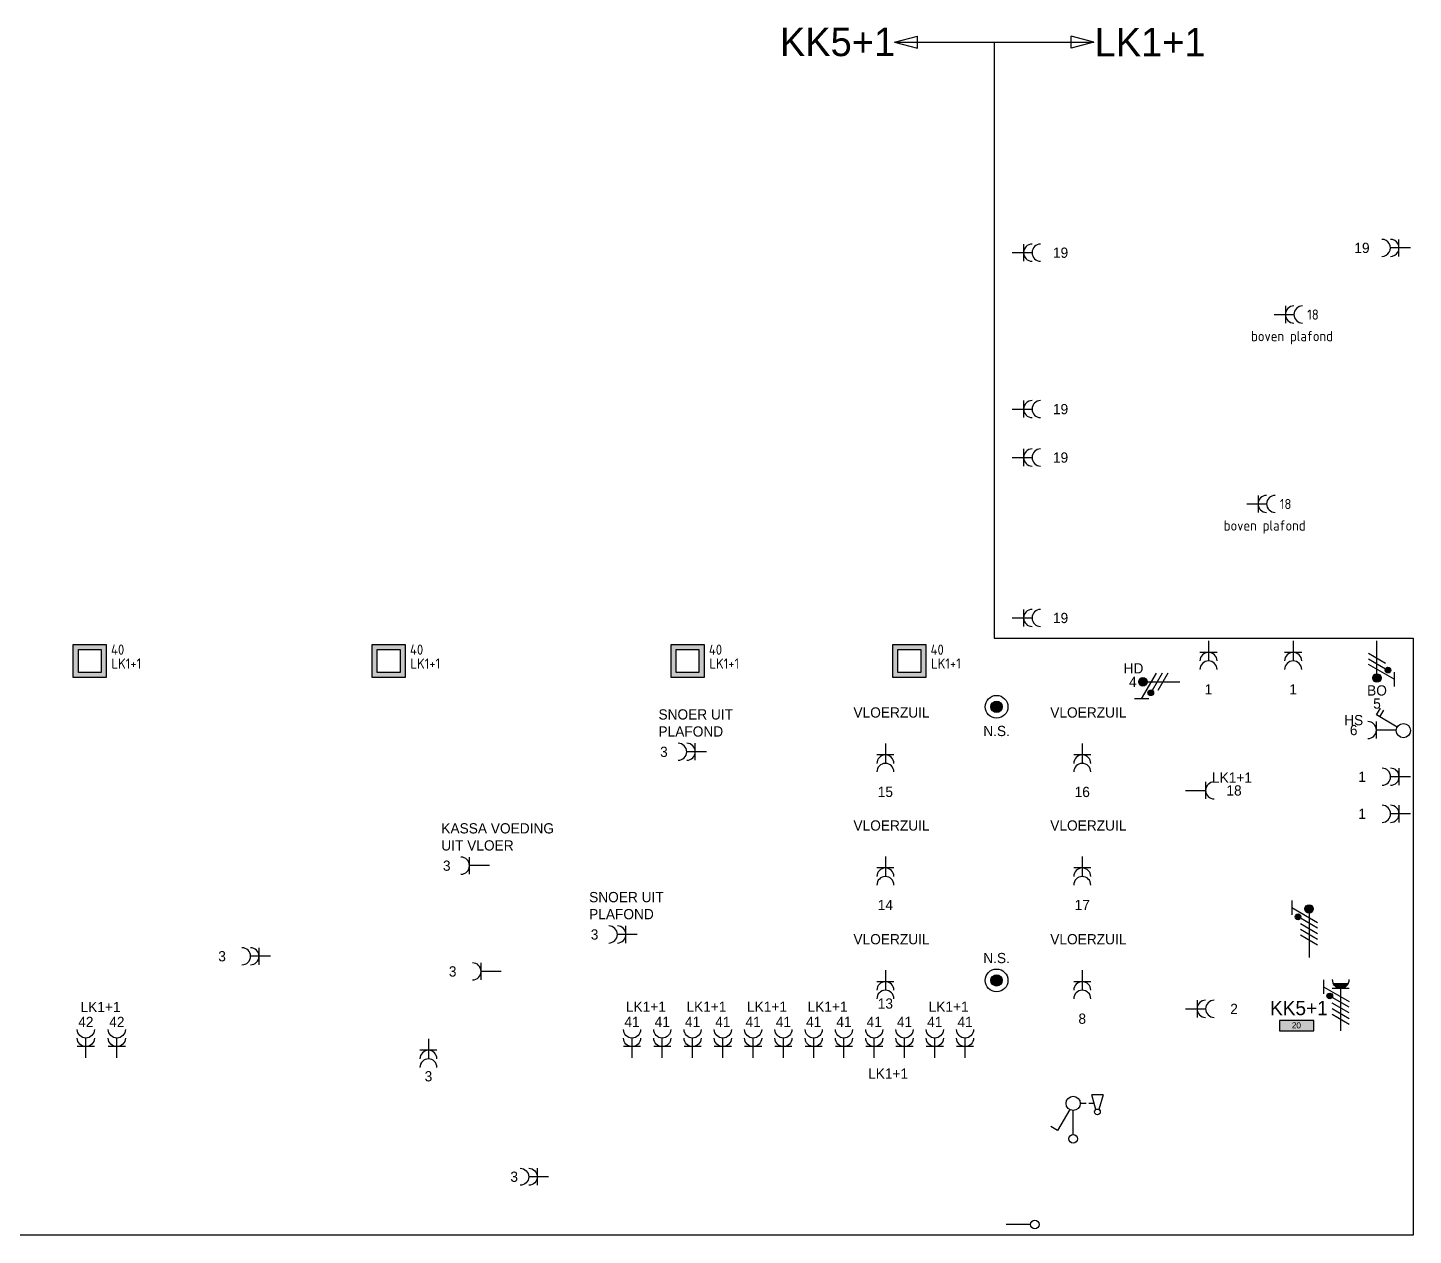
# Model space of a CAD drawing. Header units: millimetres. Extents: x -1608 to 112523, y -8311 to 74446.
# Drawn here: x 73937 to 98274, y 53226 to 74446 of the extents above; entities that cross this region are included whole.
import ezdxf
from ezdxf.enums import TextEntityAlignment as Align
from ezdxf.lldxf.tags import DXFTag

# ---------------------------------------------------------------- set-up
doc = ezdxf.new("R2010")
doc.units = ezdxf.units.MM
doc.header["$LTSCALE"] = 100
for name, color, linetype in [('00 - E - NIEUW', 3, 'Continuous'), ('EL6132--', 3, 'Continuous'), ('EL6212--', 3, 'Continuous'), ('EL6212--_S', 4, 'Continuous'), ('EL6221--', 3, 'Continuous'), ('EL6222--', 3, 'Continuous'), ('EL6311--', 3, 'Continuous')]:
    doc.layers.add(name, color=color, linetype=linetype)
doc.styles.add('buro-018', font='BUROFONT.shx', dxfattribs={"height": 180})
doc.styles.add('BURO-025', font='BUROFONT.shx', dxfattribs={"height": 250})
doc.styles.add('BURO-035', font='BUROFONT.shx', dxfattribs={"height": 350})
doc.styles.add('STABICAD-012', font='ISOCP.SHX', dxfattribs={"height": 1.2})
doc.styles.add('STABICAD-018', font='ISOCP.SHX', dxfattribs={"height": 1.8})
tags = doc.linetypes.add('CENTER', pattern=[2, 1.25, -0.25, 0.25, -0.25]).pattern_tags.tags
tags[10:11] = [DXFTag(74, 4), DXFTag(75, 0), DXFTag(340, '0'), DXFTag(46, 1.0), DXFTag(50, 0.0), DXFTag(44, 0.0), DXFTag(45, 0.0)]
tags[8:9] = [DXFTag(74, 4), DXFTag(75, 0), DXFTag(340, '0'), DXFTag(46, 1.0), DXFTag(50, 0.0), DXFTag(44, 0.0), DXFTag(45, 0.0)]
tags[6:7] = [DXFTag(74, 4), DXFTag(75, 0), DXFTag(340, '0'), DXFTag(46, 1.0), DXFTag(50, 0.0), DXFTag(44, 0.0), DXFTag(45, 0.0)]
tags[4:5] = [DXFTag(74, 4), DXFTag(75, 0), DXFTag(340, '0'), DXFTag(46, 1.0), DXFTag(50, 0.0), DXFTag(44, 0.0), DXFTag(45, 0.0)]

# ---------------------------------------------------------------- blocks, each defined once
blk = doc.blocks.new('111304')
at = {"color": 0, "linetype": 'Continuous'}
for p, q in [((-1.5, 4.5), (1.5, 4.5)), ((0, 1), (0, 4.5))]:
    blk.add_line(p, q, dxfattribs=at)
blk.add_arc((0, 6), 1.5, 180, 0, dxfattribs=at)
at = {"color": 0, "linetype": 'Continuous', "style": 'buro-018'}
for tag, p in [('PANEL', (0, 11.5)), ('CIRCUIT', (0, 8.5)), ('SUBCIRCUIT', (4.5, 8.5))]:
    blk.add_attdef(tag, text='', height=1.8, dxfattribs=at).set_placement(p, align=Align.MIDDLE)
at = {"color": 0, "linetype": 'Continuous', "style": 'buro-018', "flags": 1}
for tag, p in [('POWERCODE', (13, 8.5)), ('ARTICLECODE', (0, 0))]:
    blk.add_attdef(tag, text='', height=1.8, dxfattribs=at).set_placement(p, align=Align.MIDDLE)
blk = doc.blocks.new('111304A')
at = {"color": 0, "linetype": 'Continuous'}
for p, q in [((-1.5, 3), (1.5, 3)), ((0, 1), (0, 4.5))]:
    blk.add_line(p, q, dxfattribs=at)
for centre in [(0, 6), (0, 4.5)]:
    blk.add_arc(centre, 1.5, 180, 0, dxfattribs=at)
at = {"color": 0, "linetype": 'Continuous', "style": 'buro-018'}
for tag, p in [('PANEL', (0, 11.5)), ('CIRCUIT', (0, 8.5)), ('SUBCIRCUIT', (4.5, 8.5))]:
    blk.add_attdef(tag, text='', height=1.8, dxfattribs=at).set_placement(p, align=Align.MIDDLE)
at = {"color": 0, "linetype": 'Continuous', "style": 'buro-018', "flags": 1}
for tag, p in [('POWERCODE', (13, 8.5)), ('ARTICLECODE', (0, 0))]:
    blk.add_attdef(tag, text='', height=1.8, dxfattribs=at).set_placement(p, align=Align.MIDDLE)
blk = doc.blocks.new('E00119')
at = {"color": 0, "linetype": 'Continuous', "const_width": 1}
blk.add_lwpolyline([(-0.5, 3, 1), (0.5, 3, 1)], format="xyb", close=True, dxfattribs=at)
at = {"color": 0, "linetype": 'Continuous'}
for radius in [2, 1]:
    blk.add_circle((0, 3), radius, dxfattribs=at)
at = {"color": 0, "linetype": 'Continuous', "style": 'buro-018'}
blk.add_attdef('SWITCHCODE', text='', height=1.8, dxfattribs=at).set_placement((0, 7), align=Align.MIDDLE)
at = {"color": 0, "linetype": 'Continuous', "style": 'buro-018', "flags": 1}
blk.add_attdef('ARTICLECODE', text='', height=1.8, dxfattribs=at).set_placement((0, 0), align=Align.MIDDLE)
blk = doc.blocks.new('1116A4C')
at = {"color": 0, "linetype": 'Continuous'}
for p, q in [((-5, 4), (-5, 1)), ((5, 4), (-5, 4)), ((-5, 1), (5, 1)), ((5, 1), (5, 4))]:
    blk.add_line(p, q, dxfattribs=at)
blk.add_solid([(-5, 4), (-5, 1), (5, 4), (5, 1)], dxfattribs=at)
at = {"color": 0, "linetype": 'Continuous', "style": 'buro-018'}
for tag, p in [('PANEL', (0, 15)), ('CIRCUIT', (0, 9)), ('SUBCIRCUIT', (4.5, 9)), ('PANELNAME', (0, 6))]:
    blk.add_attdef(tag, text='', height=1.8, dxfattribs=at).set_placement(p, align=Align.MIDDLE)
at = {"color": 0, "linetype": 'Continuous', "style": 'buro-018', "flags": 1}
blk.add_attdef('ARTICLECODE', text='', height=1.8, dxfattribs=at).set_placement((0, 0), align=Align.MIDDLE)
at = {"layer": 'EL6311--', "color": 1, "style": 'STABICAD-012', "flags": 1}
blk.add_attdef('CASCADINGPANEL', text='', height=1.8, rotation=270, dxfattribs=at).set_placement((982.41, 492.48), align=Align.MIDDLE_CENTER)
blk = doc.blocks.new('E00078')
at = {"color": 0, "linetype": 'Continuous'}
for p, q in [((-3, 6.48), (-3, 8.98)), ((-3, 7.73), (1.5, 5.13)), ((0, 7.5), (0, 1)), ((1.5, 4.13), (-1.5, 5.87)), ((1.5, 3.13), (-1.5, 4.87))]:
    blk.add_line(p, q, dxfattribs=at)
at = {"color": 0, "const_width": 0.75}
blk.add_lwpolyline([(-0.38, 7.5, 1), (0.38, 7.5, 1)], format="xyb", close=True, dxfattribs=at)
at = {"color": 0, "linetype": 'Continuous', "const_width": 0.5}
blk.add_lwpolyline([(-2.18, 6.12, 1), (-1.68, 6.12, 1)], format="xyb", close=True, dxfattribs=at)
at = {"color": 0, "linetype": 'Continuous'}
for centre, radius in [((0, 7.5), 0.75), ((-1.93, 6.12), 0.5)]:
    blk.add_circle(centre, radius, dxfattribs=at)
at = {"color": 0, "linetype": 'Continuous', "style": 'buro-018'}
for tag, p in [('PANEL', (0, 14)), ('CIRCUIT', (0, 11)), ('SUBCIRCUIT', (4.5, 11))]:
    blk.add_attdef(tag, text='', height=1.8, dxfattribs=at).set_placement(p, align=Align.MIDDLE)
at = {"color": 0, "linetype": 'Continuous', "style": 'buro-018', "flags": 1}
for tag, p in [('POWERCODE', (13, 11)), ('ARTICLECODE', (0, 0))]:
    blk.add_attdef(tag, text='', height=1.8, dxfattribs=at).set_placement(p, align=Align.MIDDLE)
blk = doc.blocks.new('111404')
at = {"color": 0, "linetype": 'Continuous'}
for p, q in [((0.62, 3.33), (2.74, 7)), ((2.39, 6.39), (3.6, 5.69)), ((2.74, 7), (3.95, 6.3))]:
    blk.add_line(p, q, dxfattribs=at)
blk.add_circle((0, 2.25), 1.25, dxfattribs=at)
at = {"color": 0, "linetype": 'Continuous', "style": 'buro-018'}
blk.add_attdef('SWITCHCODE', text='', height=1.8, dxfattribs=at).set_placement((3.36, 9), align=Align.MIDDLE)
at = {"color": 0, "linetype": 'Continuous', "style": 'buro-018', "flags": 1}
blk.add_attdef('ARTICLECODE', text='', height=1.8, dxfattribs=at).set_placement((0, 0), align=Align.MIDDLE)
blk = doc.blocks.new('111304DW')
at = {"color": 0, "linetype": 'Continuous'}
for p, q in [((-3, 9.98), (-3, 7.48)), ((-3, 8.73), (1.5, 6.13)), ((-1.5, 8.5), (1.5, 8.5)), ((1.3, 9.25), (-1.3, 9.25)), ((1.16, 9.05), (-1.16, 9.05)), ((0.96, 8.85), (-0.96, 8.85)), ((0.65, 8.65), (-0.65, 8.65)), ((0, 1), (0, 8.5)), ((1.5, 5.13), (-1.5, 6.87)), ((1.5, 4.13), (-1.5, 5.87)), ((1.5, 3.13), (-1.5, 4.87)), ((1.5, 2.13), (-1.5, 3.87))]:
    blk.add_line(p, q, dxfattribs=at)
at = {"color": 0, "linetype": 'Continuous', "const_width": 0.5}
blk.add_lwpolyline([(-1.68, 7.12, 1), (-2.18, 7.12, 1)], format="xyb", close=True, dxfattribs=at)
at = {"color": 0, "linetype": 'Continuous'}
blk.add_circle((-1.93, 7.12), 0.5, dxfattribs=at)
blk.add_arc((0, 10), 1.5, 180, 0, dxfattribs=at)
at = {"color": 0, "linetype": 'Continuous', "style": 'buro-018'}
for tag, p in [('PANEL', (0, 15.5)), ('CIRCUIT', (0, 12.5)), ('SUBCIRCUIT', (4.5, 12.5))]:
    blk.add_attdef(tag, text='', height=1.8, dxfattribs=at).set_placement(p, align=Align.MIDDLE)
at = {"color": 0, "linetype": 'Continuous', "style": 'buro-018', "flags": 1}
for tag, p in [('POWERCODE', (13, 12.5)), ('ARTICLECODE', (0, 0))]:
    blk.add_attdef(tag, text='', height=1.8, dxfattribs=at).set_placement(p, align=Align.MIDDLE)
blk = doc.blocks.new('1114A6')
at = {"color": 0, "linetype": 'Continuous'}
for p, q in [((-5.25, 0.75), (-4.51, 3.33)), ((-3.99, 3.33), (-3.25, 0.75)), ((-5.25, 0.75), (-3.25, 0.75)), ((-3.68, 2.25), (-2.75, 2.25)), ((-2.25, 2.25), (-1.25, 2.25))]:
    blk.add_line(p, q, dxfattribs=at)
blk.add_circle((-4.25, 3.75), 0.5, dxfattribs=at)
blk = doc.blocks.new('1114A1-SL1')
at = {"color": 0, "linetype": 'Continuous'}
for p, q in [((0.62, 3.33), (2.74, 7)), ((2.74, 7), (3.95, 6.3))]:
    blk.add_line(p, q, dxfattribs=at)
blk.add_circle((0, 2.25), 1.25, dxfattribs=at)
at = {"color": 0, "zscale": 100}
blk.add_blockref('1114A6', (0, 0), dxfattribs=at)
at = {"color": 0, "linetype": 'Continuous', "style": 'buro-018'}
blk.add_attdef('SWITCHCODE', text='', height=1.8, dxfattribs=at).set_placement((3.36, 9), align=Align.MIDDLE)
at = {"color": 0, "linetype": 'Continuous', "style": 'buro-018', "flags": 1}
blk.add_attdef('ARTICLECODE', text='', height=1.8, dxfattribs=at).set_placement((0, 0), align=Align.MIDDLE)
blk = doc.blocks.new('E00128')
at = {"color": 0, "linetype": 'Continuous'}
blk.add_line((0, 5.25), (0, 1), dxfattribs=at)
blk.add_circle((0, 6), 0.75, dxfattribs=at)
at = {"color": 7, "style": 'buro-018'}
blk.add_attdef('TEXT1', text='', height=1.8, dxfattribs=at).set_placement((0, 9), align=Align.MIDDLE)
at = {"color": 0, "linetype": 'Continuous', "style": 'buro-018', "flags": 1}
blk.add_attdef('ARTICLECODE', text='', height=1.8, dxfattribs=at).set_placement((0, 0), align=Align.MIDDLE)
blk = doc.blocks.new('E00160')
at = {"color": 0, "linetype": 'Continuous'}
for p, q in [((-17.5, 0), (-13.5, 1.07)), ((-17.5, 0), (17.5, 0)), ((-17.5, 0), (-13.5, -1.07)), ((-13.5, -1.07), (-13.5, 1.07)), ((17.5, 0), (13.5, 1.07)), ((13.5, -1.07), (13.5, 1.07)), ((17.5, 0), (13.5, -1.07))]:
    blk.add_line(p, q, dxfattribs=at)
at = {"color": 0, "linetype": 'Continuous', "style": 'BURO-035'}
for tag, p in [('TEXT2', (-22.5, 0)), ('TEXT1', (22.5, 0))]:
    blk.add_attdef(tag, text='', height=3.5, dxfattribs=at).set_placement(p, align=Align.MIDDLE)
blk = doc.blocks.new('E00414')
at = {"color": 0, "linetype": 'Continuous'}
for p, q in [((-2.9, -2.9), (-2.9, 2.9)), ((-2.9, 2.9), (2.9, 2.9)), ((2.9, 2.9), (2.9, -2.9)), ((-2, 2), (2, 2)), ((-2, -2), (-2, 2)), ((2, 2), (2, -2)), ((2, -2), (-2, -2)), ((2.9, -2.9), (-2.9, -2.9))]:
    blk.add_line(p, q, dxfattribs=at)
at = {"color": 0}
for points in [[(-2.9, 2.9), (2.9, 2.9), (-2, 2), (2, 2)], [(-2, -2), (-2.9, -2.9), (-2, 2), (-2.9, 2.9)], [(2, 2), (2.9, 2.9), (2, -2), (2.9, -2.9)], [(2, -2), (2.9, -2.9), (-2, -2), (-2.9, -2.9)]]:
    blk.add_solid(points, dxfattribs=at)
at = {"color": 0, "linetype": 'Continuous', "style": 'buro-018'}
for tag, p in [('PANEL', (0, 8)), ('CIRCUIT', (0, 5)), ('SUBCIRCUIT', (4.5, 5))]:
    blk.add_attdef(tag, text='', height=1.8, dxfattribs=at).set_placement(p, align=Align.MIDDLE)
at = {"color": 0, "linetype": 'Continuous', "style": 'buro-018', "flags": 1}
for tag, p in [('POWERCODE', (13, 5)), ('ARTICLECODE', (0, 0))]:
    blk.add_attdef(tag, text='', height=1.8, dxfattribs=at).set_placement(p, align=Align.MIDDLE)
blk = doc.blocks.new('E00082')
at = {"color": 0, "linetype": 'Continuous'}
for p, q in [((-3, 10.98), (-3, 8.48)), ((-3, 9.73), (1.5, 7.13)), ((1.5, 6.13), (-1.5, 7.87)), ((0, 9.5), (0, 1)), ((1.5, 5.13), (-1.5, 6.87)), ((1.5, 4.13), (-1.5, 5.87)), ((1.5, 3.13), (-1.5, 4.87))]:
    blk.add_line(p, q, dxfattribs=at)
at = {"color": 0, "const_width": 0.75}
blk.add_lwpolyline([(-0.38, 9.5, 1), (0.38, 9.5, 1)], format="xyb", close=True, dxfattribs=at)
at = {"color": 0, "linetype": 'Continuous', "const_width": 0.5}
blk.add_lwpolyline([(-1.68, 8.12, 1), (-2.18, 8.12, 1)], format="xyb", close=True, dxfattribs=at)
at = {"color": 0, "linetype": 'Continuous'}
for centre, radius in [((0, 9.5), 0.75), ((-1.93, 8.12), 0.5)]:
    blk.add_circle(centre, radius, dxfattribs=at)
at = {"color": 0, "linetype": 'Continuous', "style": 'buro-018'}
for tag, p in [('PANEL', (0, 16)), ('CIRCUIT', (0, 13)), ('SUBCIRCUIT', (4.5, 13))]:
    blk.add_attdef(tag, text='', height=1.8, dxfattribs=at).set_placement(p, align=Align.MIDDLE)
at = {"color": 0, "linetype": 'Continuous', "style": 'buro-018', "flags": 1}
for tag, p in [('POWERCODE', (13, 13)), ('ARTICLECODE', (0, 0))]:
    blk.add_attdef(tag, text='', height=1.8, dxfattribs=at).set_placement(p, align=Align.MIDDLE)

msp = doc.modelspace()

# ---------------------------------------------------------------- linework, layer by layer
at = {"layer": 'EL6212--_S', "linetype": 'CENTER'}
for p, q in [((90914, 74193), (90914, 63720)), ((90914, 63720), (98274, 63720)), ((98274, 63720), (98274, 56776)), ((98274, 56776), (98274, 53226)), ((98274, 53226), (69677, 53226))]:
    msp.add_line(p, q, dxfattribs=at)

# ---------------------------------------------------------------- block references
at = {"layer": '00 - E - NIEUW', "linetype": 'Continuous'}
ref = msp.add_blockref('111304A', (83187, 54254), dxfattribs=dict(at, xscale=-100, yscale=100, zscale=100, rotation=90.00000000000001))
ref.add_attrib('CIRCUIT', '3', dxfattribs={"layer": '0', "color": 1, "linetype": 'Continuous', "height": 180, "style": 'buro-018'}).set_placement((82482, 54255), align=Align.MIDDLE)
at = {"layer": 'EL6132--', "linetype": 'Continuous', "xscale": 100, "yscale": 100, "zscale": 100}
for p, rotation in [((92301, 55519), 179.7916480978739), ((91026, 53414), 270)]:
    msp.add_blockref('E00128', p, dxfattribs=dict(at, rotation=rotation))
at = {"layer": 'EL6212--', "linetype": 'Continuous'}
ref = msp.add_blockref('1116A4C', (96226, 56759), dxfattribs=dict(at, xscale=60, yscale=60, zscale=60))
ref.add_attrib('CIRCUIT', '20', dxfattribs={"layer": '0', "color": 1, "linetype": 'ByBlock', "height": 108, "style": 'buro-018'}).set_placement((96221, 56916), align=Align.MIDDLE)
ref.add_attrib('PANELNAME', 'KK5+1', dxfattribs={"layer": '0', "color": 2, "linetype": 'ByBlock', "height": 250, "style": 'BURO-025'}).set_placement((96265, 57217), align=Align.MIDDLE)
at = {"layer": 'EL6212--_S', "linetype": 'Continuous'}
ref = msp.add_blockref('E00160', (90914, 74193), dxfattribs=dict(at, xscale=100, yscale=100, zscale=100))
ref.add_attrib('TEXT1', 'LK1+1', dxfattribs={"layer": '0', "color": 4, "linetype": 'ByBlock', "height": 500, "style": 'buro-018'}).set_placement((93652, 74193), align=Align.MIDDLE)
ref.add_attrib('TEXT2', 'KK5+1', dxfattribs={"layer": '0', "color": 4, "linetype": 'ByBlock', "height": 500, "style": 'buro-018'}).set_placement((88161, 74193), align=Align.MIDDLE)
at = {"layer": 'EL6221--', "linetype": 'Continuous', "xscale": 100, "yscale": 100, "zscale": 100}
for name, p in [('E00082', (96443, 58010)), ('111304DW', (97000, 56719))]:
    msp.add_blockref(name, p, dxfattribs=at)
at = {"layer": 'EL6222--', "linetype": 'Continuous'}
ref = msp.add_blockref('111304A', (91129, 70493), dxfattribs=dict(at, xscale=100, yscale=100, zscale=100, rotation=270))
ref.add_attrib('CIRCUIT', '19', dxfattribs={"layer": '0', "color": 1, "linetype": 'ByBlock', "height": 180, "style": 'buro-018'}).set_placement((92079, 70493), align=Align.MIDDLE)
ref = msp.add_blockref('111304A', (98323, 70577), dxfattribs=dict(at, xscale=100, yscale=100, zscale=100, rotation=90.00008337630442))
ref.add_attrib('CIRCUIT', '19', dxfattribs={"layer": '0', "color": 1, "linetype": 'ByBlock', "height": 180, "style": 'buro-018'}).set_placement((97373, 70577), align=Align.MIDDLE)
ref = msp.add_blockref('111304A', (95728, 69406), dxfattribs=dict(at, xscale=100, yscale=100, zscale=100, rotation=270))
ref.add_attrib('CIRCUIT', '18', dxfattribs={"layer": '0', "color": 1, "linetype": 'Continuous', "height": 180, "style": 'STABICAD-018'}).set_placement((96513, 69405), align=Align.MIDDLE)
ref.add_attrib('POWERCODE', 'boven plafond', dxfattribs={"layer": '0', "color": 1, "linetype": 'Continuous', "height": 180, "style": 'STABICAD-018'}).set_placement((96144, 69000), align=Align.MIDDLE)
ref = msp.add_blockref('111304A', (91129, 67744), dxfattribs=dict(at, xscale=99.99999999999999, yscale=99.99999999999999, zscale=99.99999999999999, rotation=270.0000833761831))
ref.add_attrib('CIRCUIT', '19', dxfattribs={"layer": '0', "color": 1, "linetype": 'ByBlock', "height": 180, "style": 'buro-018'}).set_placement((92079, 67744), align=Align.MIDDLE)
ref = msp.add_blockref('111304A', (91129, 66893), dxfattribs=dict(at, xscale=100, yscale=100, zscale=100, rotation=270))
ref.add_attrib('CIRCUIT', '19', dxfattribs={"layer": '0', "color": 1, "linetype": 'ByBlock', "height": 180, "style": 'buro-018'}).set_placement((92079, 66893), align=Align.MIDDLE)
ref = msp.add_blockref('111304A', (95248, 66078), dxfattribs=dict(at, xscale=100, yscale=100, zscale=100, rotation=270))
ref.add_attrib('CIRCUIT', '18', dxfattribs={"layer": '0', "color": 1, "linetype": 'Continuous', "height": 180, "style": 'STABICAD-018'}).set_placement((96032, 66076), align=Align.MIDDLE)
ref.add_attrib('POWERCODE', 'boven plafond', dxfattribs={"layer": '0', "color": 1, "linetype": 'Continuous', "height": 180, "style": 'STABICAD-018'}).set_placement((95664, 65672), align=Align.MIDDLE)
ref = msp.add_blockref('111304A', (91129, 64074), dxfattribs=dict(at, xscale=100, yscale=100, zscale=100, rotation=270))
ref.add_attrib('CIRCUIT', '19', dxfattribs={"layer": '0', "color": 1, "linetype": 'ByBlock', "height": 180, "style": 'buro-018'}).set_placement((92079, 64074), align=Align.MIDDLE)
ref = msp.add_blockref('E00414', (75027, 63318), dxfattribs=dict(at, xscale=100, yscale=100, zscale=100))
ref.add_attrib('CIRCUIT', '40', dxfattribs={"layer": '0', "color": 1, "linetype": 'Continuous', "height": 180, "style": 'STABICAD-018'}).set_placement((75517, 63518), align=Align.MIDDLE)
ref.add_attrib('PANEL', 'LK1+1', dxfattribs={"layer": '0', "color": 1, "linetype": 'Continuous', "height": 180, "style": 'STABICAD-018'}).set_placement((75670, 63273), align=Align.MIDDLE)
ref = msp.add_blockref('E00414', (80278, 63318), dxfattribs=dict(at, xscale=100, yscale=100, zscale=100))
ref.add_attrib('CIRCUIT', '40', dxfattribs={"layer": '0', "color": 1, "linetype": 'Continuous', "height": 180, "style": 'STABICAD-018'}).set_placement((80768, 63518), align=Align.MIDDLE)
ref.add_attrib('PANEL', 'LK1+1', dxfattribs={"layer": '0', "color": 1, "linetype": 'Continuous', "height": 180, "style": 'STABICAD-018'}).set_placement((80921, 63273), align=Align.MIDDLE)
ref = msp.add_blockref('E00414', (85528, 63318), dxfattribs=dict(at, xscale=100, yscale=100, zscale=100))
ref.add_attrib('CIRCUIT', '40', dxfattribs={"layer": '0', "color": 1, "linetype": 'Continuous', "height": 180, "style": 'STABICAD-018'}).set_placement((86018, 63518), align=Align.MIDDLE)
ref.add_attrib('PANEL', 'LK1+1', dxfattribs={"layer": '0', "color": 1, "linetype": 'Continuous', "height": 180, "style": 'STABICAD-018'}).set_placement((86172, 63273), align=Align.MIDDLE)
ref = msp.add_blockref('E00414', (89422, 63318), dxfattribs=dict(at, xscale=100, yscale=100, zscale=100))
ref.add_attrib('CIRCUIT', '40', dxfattribs={"layer": '0', "color": 1, "linetype": 'Continuous', "height": 180, "style": 'STABICAD-018'}).set_placement((89912, 63518), align=Align.MIDDLE)
ref.add_attrib('PANEL', 'LK1+1', dxfattribs={"layer": '0', "color": 1, "linetype": 'Continuous', "height": 180, "style": 'STABICAD-018'}).set_placement((90066, 63273), align=Align.MIDDLE)
ref = msp.add_blockref('111304A', (94677, 63769), dxfattribs=dict(at, xscale=100, yscale=100, zscale=100, rotation=180))
ref.add_attrib('CIRCUIT', '1', dxfattribs={"layer": '0', "color": 1, "linetype": 'ByBlock', "height": 180, "style": 'buro-018'}).set_placement((94677, 62819), align=Align.MIDDLE)
ref = msp.add_blockref('111304A', (96164, 63769), dxfattribs=dict(at, xscale=100, yscale=100, zscale=100, rotation=180.0000833730839))
ref.add_attrib('CIRCUIT', '1', dxfattribs={"layer": '0', "color": 1, "linetype": 'ByBlock', "height": 180, "style": 'buro-018'}).set_placement((96164, 62819), align=Align.MIDDLE)
ref = msp.add_blockref('E00078', (97637, 63769), dxfattribs=dict(at, xscale=100, yscale=100, zscale=100, rotation=180))
ref.add_attrib('POWERCODE', 'BO', dxfattribs={"layer": '0', "color": 1, "linetype": 'ByBlock', "height": 180, "style": 'buro-018'}).set_placement((97637, 62800), align=Align.MIDDLE)
ref.add_attrib('CIRCUIT', '5', dxfattribs={"layer": '0', "color": 1, "linetype": 'ByBlock', "height": 180, "style": 'buro-018'}).set_placement((97637, 62569), align=Align.MIDDLE)
ref = msp.add_blockref('E00078', (94276, 62952), dxfattribs=dict(at, xscale=100, yscale=100, zscale=100, rotation=90.00000000000001))
ref.add_attrib('CIRCUIT', '4', dxfattribs={"layer": '0', "color": 1, "linetype": 'ByBlock', "height": 180, "style": 'buro-018'}).set_placement((93349, 62952), align=Align.MIDDLE)
ref.add_attrib('POWERCODE', 'HD', dxfattribs={"layer": '0', "color": 1, "linetype": 'ByBlock', "height": 180, "style": 'buro-018'}).set_placement((93360, 63189), align=Align.MIDDLE)
ref = msp.add_blockref('111304', (98077, 62104), dxfattribs=dict(at, xscale=100, yscale=100, zscale=100, rotation=90.00000000000001))
ref.add_attrib('CIRCUIT', '6', dxfattribs={"layer": '0', "color": 1, "linetype": 'ByBlock', "height": 180, "style": 'buro-018'}).set_placement((97227, 62104), align=Align.MIDDLE)
ref.add_attrib('POWERCODE', 'HS', dxfattribs={"layer": '0', "color": 1, "linetype": 'ByBlock', "height": 180, "style": 'buro-018'}).set_placement((97227, 62279), align=Align.MIDDLE)
ref = msp.add_blockref('111304A', (85962, 61722), dxfattribs=dict(at, xscale=100, yscale=100, zscale=100, rotation=90.00000000000001))
ref.add_attrib('CIRCUIT', '3', dxfattribs={"layer": '0', "color": 1, "linetype": 'ByBlock', "height": 180, "style": 'buro-018'}).set_placement((85112, 61722), align=Align.MIDDLE)
ref = msp.add_blockref('111304A', (89002, 61967), dxfattribs=dict(at, xscale=100, yscale=100, zscale=100, rotation=180.0000833730839))
ref.add_attrib('CIRCUIT', '15', dxfattribs={"layer": '0', "color": 1, "linetype": 'ByBlock', "height": 180, "style": 'buro-018'}).set_placement((89002, 61017), align=Align.MIDDLE)
ref = msp.add_blockref('111304A', (92460, 61967), dxfattribs=dict(at, xscale=100, yscale=100, zscale=100, rotation=180.0000833730839))
ref.add_attrib('CIRCUIT', '16', dxfattribs={"layer": '0', "color": 1, "linetype": 'ByBlock', "height": 180, "style": 'buro-018'}).set_placement((92460, 61017), align=Align.MIDDLE)
ref = msp.add_blockref('111304', (94176, 61043), dxfattribs=dict(at, xscale=99.99999999999999, yscale=99.99999999999999, zscale=99.99999999999999, rotation=269.9999166238169))
ref.add_attrib('CIRCUIT', '18', dxfattribs={"layer": '0', "color": 1, "linetype": 'ByBlock', "height": 180, "style": 'buro-018'}).set_placement((95126, 61043), align=Align.MIDDLE)
ref.add_attrib('PANEL', 'LK1+1', dxfattribs={"layer": '0', "color": 1, "linetype": 'ByBlock', "height": 180, "style": 'buro-018'}).set_placement((95090, 61269), align=Align.MIDDLE)
ref = msp.add_blockref('111304A', (98326, 61284), dxfattribs=dict(at, xscale=100, yscale=100, zscale=100, rotation=90.00000000000001))
ref.add_attrib('CIRCUIT', '1', dxfattribs={"layer": '0', "color": 1, "linetype": 'ByBlock', "height": 180, "style": 'buro-018'}).set_placement((97376, 61284), align=Align.MIDDLE)
ref = msp.add_blockref('111304A', (98326, 60632), dxfattribs=dict(at, xscale=100, yscale=100, zscale=100, rotation=90.00000000000001))
ref.add_attrib('CIRCUIT', '1', dxfattribs={"layer": '0', "color": 1, "linetype": 'ByBlock', "height": 180, "style": 'buro-018'}).set_placement((97376, 60632), align=Align.MIDDLE)
ref = msp.add_blockref('111304', (82147, 59721), dxfattribs=dict(at, xscale=100, yscale=100, zscale=100, rotation=90.00000000000001))
ref.add_attrib('CIRCUIT', '3', dxfattribs={"layer": '0', "color": 1, "linetype": 'ByBlock', "height": 180, "style": 'buro-018'}).set_placement((81297, 59721), align=Align.MIDDLE)
ref = msp.add_blockref('111304A', (89002, 59980), dxfattribs=dict(at, xscale=100, yscale=100, zscale=100, rotation=180.0000833730839))
ref.add_attrib('CIRCUIT', '14', dxfattribs={"layer": '0', "color": 1, "linetype": 'ByBlock', "height": 180, "style": 'buro-018'}).set_placement((89002, 59030), align=Align.MIDDLE)
ref = msp.add_blockref('111304A', (92460, 59980), dxfattribs=dict(at, xscale=100, yscale=100, zscale=100, rotation=180.0000833730839))
ref.add_attrib('CIRCUIT', '17', dxfattribs={"layer": '0', "color": 1, "linetype": 'ByBlock', "height": 180, "style": 'buro-018'}).set_placement((92460, 59030), align=Align.MIDDLE)
ref = msp.add_blockref('111304A', (84744, 58512), dxfattribs=dict(at, xscale=100, yscale=100, zscale=100, rotation=90.00000000000001))
ref.add_attrib('CIRCUIT', '3', dxfattribs={"layer": '0', "color": 1, "linetype": 'ByBlock', "height": 180, "style": 'buro-018'}).set_placement((83894, 58512), align=Align.MIDDLE)
ref = msp.add_blockref('111304A', (78301, 58129), dxfattribs=dict(at, xscale=100, yscale=100, zscale=100, rotation=90.00000000000001))
ref.add_attrib('CIRCUIT', '3', dxfattribs={"layer": '0', "color": 1, "linetype": 'ByBlock', "height": 180, "style": 'buro-018'}).set_placement((77351, 58129), align=Align.MIDDLE)
ref = msp.add_blockref('111304', (82351, 57863), dxfattribs=dict(at, xscale=100, yscale=100, zscale=100, rotation=90.00000000000001))
ref.add_attrib('CIRCUIT', '3', dxfattribs={"layer": '0', "color": 1, "linetype": 'ByBlock', "height": 180, "style": 'buro-018'}).set_placement((81401, 57863), align=Align.MIDDLE)
ref = msp.add_blockref('111304A', (89002, 57982), dxfattribs=dict(at, xscale=100, yscale=100, zscale=100, rotation=180.0000833730839))
ref.add_attrib('CIRCUIT', '13', dxfattribs={"layer": '0', "color": 1, "linetype": 'ByBlock', "height": 180, "style": 'buro-018'}).set_placement((89002, 57298), align=Align.MIDDLE)
ref = msp.add_blockref('111304A', (92460, 57982), dxfattribs=dict(at, xscale=100, yscale=100, zscale=100, rotation=180.0000833730839))
ref.add_attrib('CIRCUIT', '8', dxfattribs={"layer": '0', "color": 1, "linetype": 'ByBlock', "height": 180, "style": 'buro-018'}).set_placement((92460, 57032), align=Align.MIDDLE)
ref = msp.add_blockref('111304A', (75503, 56242), dxfattribs=dict(at, xscale=-100, yscale=100, zscale=100))
ref.add_attrib('CIRCUIT', '42', dxfattribs={"layer": '0', "color": 1, "linetype": 'Continuous', "height": 180, "style": 'buro-018'}).set_placement((75503, 56976), align=Align.MIDDLE)
ref.add_attrib('PANEL', 'LK1+1', dxfattribs={"layer": '0', "color": 1, "linetype": 'Continuous', "height": 180, "style": 'buro-018'}).set_placement((75217, 57238), align=Align.MIDDLE)
ref = msp.add_blockref('111304A', (84552, 56242), dxfattribs=dict(at, xscale=-100, yscale=100, zscale=100))
ref.add_attrib('CIRCUIT', '41', dxfattribs={"layer": '0', "color": 1, "linetype": 'Continuous', "height": 180, "style": 'buro-018'}).set_placement((84552, 56976), align=Align.MIDDLE)
ref.add_attrib('PANEL', 'LK1+1', dxfattribs={"layer": '0', "color": 1, "linetype": 'Continuous', "height": 180, "style": 'buro-018'}).set_placement((84796, 57243), align=Align.MIDDLE)
ref = msp.add_blockref('111304A', (85615, 56242), dxfattribs=dict(at, xscale=-100, yscale=100, zscale=100))
ref.add_attrib('CIRCUIT', '41', dxfattribs={"layer": '0', "color": 1, "linetype": 'Continuous', "height": 180, "style": 'buro-018'}).set_placement((85615, 56976), align=Align.MIDDLE)
ref.add_attrib('PANEL', 'LK1+1', dxfattribs={"layer": '0', "color": 1, "linetype": 'Continuous', "height": 180, "style": 'buro-018'}).set_placement((85859, 57243), align=Align.MIDDLE)
ref = msp.add_blockref('111304A', (86679, 56242), dxfattribs=dict(at, xscale=-100, yscale=100, zscale=100))
ref.add_attrib('CIRCUIT', '41', dxfattribs={"layer": '0', "color": 1, "linetype": 'Continuous', "height": 180, "style": 'buro-018'}).set_placement((86679, 56976), align=Align.MIDDLE)
ref.add_attrib('PANEL', 'LK1+1', dxfattribs={"layer": '0', "color": 1, "linetype": 'Continuous', "height": 180, "style": 'buro-018'}).set_placement((86923, 57243), align=Align.MIDDLE)
ref = msp.add_blockref('111304A', (87743, 56242), dxfattribs=dict(at, xscale=-100, yscale=100, zscale=100))
ref.add_attrib('CIRCUIT', '41', dxfattribs={"layer": '0', "color": 1, "linetype": 'Continuous', "height": 180, "style": 'buro-018'}).set_placement((87743, 56976), align=Align.MIDDLE)
ref.add_attrib('PANEL', 'LK1+1', dxfattribs={"layer": '0', "color": 1, "linetype": 'Continuous', "height": 180, "style": 'buro-018'}).set_placement((87987, 57243), align=Align.MIDDLE)
ref = msp.add_blockref('111304A', (89870, 56242), dxfattribs=dict(at, xscale=-100, yscale=100, zscale=100))
ref.add_attrib('CIRCUIT', '41', dxfattribs={"layer": '0', "color": 1, "linetype": 'Continuous', "height": 180, "style": 'buro-018'}).set_placement((89870, 56976), align=Align.MIDDLE)
ref.add_attrib('PANEL', 'LK1+1', dxfattribs={"layer": '0', "color": 1, "linetype": 'Continuous', "height": 180, "style": 'buro-018'}).set_placement((90114, 57243), align=Align.MIDDLE)
ref = msp.add_blockref('111304A', (94176, 57205), dxfattribs=dict(at, xscale=100, yscale=100, zscale=100, rotation=269.9999166236955))
ref.add_attrib('CIRCUIT', '2', dxfattribs={"layer": '0', "color": 1, "linetype": 'ByBlock', "height": 180, "style": 'buro-018'}).set_placement((95126, 57205), align=Align.MIDDLE)
ref = msp.add_blockref('111304A', (74958, 56242), dxfattribs=dict(at, xscale=-100, yscale=100, zscale=100))
ref.add_attrib('CIRCUIT', '42', dxfattribs={"layer": '0', "color": 1, "linetype": 'Continuous', "height": 180, "style": 'buro-018'}).set_placement((74958, 56976), align=Align.MIDDLE)
ref = msp.add_blockref('111304A', (85083, 56242), dxfattribs=dict(at, xscale=-100, yscale=100, zscale=100))
ref.add_attrib('CIRCUIT', '41', dxfattribs={"layer": '0', "color": 1, "linetype": 'Continuous', "height": 180, "style": 'buro-018'}).set_placement((85083, 56976), align=Align.MIDDLE)
ref = msp.add_blockref('111304A', (86147, 56242), dxfattribs=dict(at, xscale=-100, yscale=100, zscale=100))
ref.add_attrib('CIRCUIT', '41', dxfattribs={"layer": '0', "color": 1, "linetype": 'Continuous', "height": 180, "style": 'buro-018'}).set_placement((86147, 56976), align=Align.MIDDLE)
ref = msp.add_blockref('111304A', (87211, 56242), dxfattribs=dict(at, xscale=-100, yscale=100, zscale=100))
ref.add_attrib('CIRCUIT', '41', dxfattribs={"layer": '0', "color": 1, "linetype": 'Continuous', "height": 180, "style": 'buro-018'}).set_placement((87211, 56976), align=Align.MIDDLE)
ref = msp.add_blockref('111304A', (88274, 56242), dxfattribs=dict(at, xscale=-100, yscale=100, zscale=100))
ref.add_attrib('CIRCUIT', '41', dxfattribs={"layer": '0', "color": 1, "linetype": 'Continuous', "height": 180, "style": 'buro-018'}).set_placement((88274, 56976), align=Align.MIDDLE)
ref = msp.add_blockref('111304A', (88806, 56242), dxfattribs=dict(at, xscale=-100, yscale=100, zscale=100))
ref.add_attrib('CIRCUIT', '41', dxfattribs={"layer": '0', "color": 1, "linetype": 'Continuous', "height": 180, "style": 'buro-018'}).set_placement((88806, 56976), align=Align.MIDDLE)
ref.add_attrib('PANEL', 'LK1+1', dxfattribs={"layer": '0', "color": 1, "linetype": 'Continuous', "height": 180, "style": 'buro-018'}).set_placement((89050, 56068), align=Align.MIDDLE)
ref = msp.add_blockref('111304A', (89338, 56242), dxfattribs=dict(at, xscale=-100, yscale=100, zscale=100))
ref.add_attrib('CIRCUIT', '41', dxfattribs={"layer": '0', "color": 1, "linetype": 'Continuous', "height": 180, "style": 'buro-018'}).set_placement((89338, 56976), align=Align.MIDDLE)
ref = msp.add_blockref('111304A', (90402, 56242), dxfattribs=dict(at, xscale=-100, yscale=100, zscale=100))
ref.add_attrib('CIRCUIT', '41', dxfattribs={"layer": '0', "color": 1, "linetype": 'Continuous', "height": 180, "style": 'buro-018'}).set_placement((90402, 56976), align=Align.MIDDLE)
ref = msp.add_blockref('111304A', (80976, 56776), dxfattribs=dict(at, xscale=100, yscale=100, zscale=100, rotation=180))
ref.add_attrib('CIRCUIT', '3', dxfattribs={"layer": '0', "color": 1, "linetype": 'ByBlock', "height": 180, "style": 'buro-018'}).set_placement((80976, 56020), align=Align.MIDDLE)
at = {"layer": 'EL6311--', "linetype": 'Continuous'}
ref = msp.add_blockref('E00119', (90955, 62813), dxfattribs=dict(at, xscale=100, yscale=100, zscale=100, rotation=180))
ref.add_attrib('SWITCHCODE', 'N.S.', dxfattribs={"layer": '0', "color": 1, "linetype": 'ByBlock', "height": 180, "style": 'buro-018'}).set_placement((90955, 62088), align=Align.MIDDLE)
at = {"layer": 'EL6311--', "linetype": 'Continuous', "xscale": 100, "yscale": 100, "zscale": 100}
for name, p, rotation in [('111404', (98326, 62095), 90.00000000000001), ('1114A1-SL1', (92301, 55769), 179.999916626916)]:
    msp.add_blockref(name, p, dxfattribs=dict(at, rotation=rotation))
at = {"layer": 'EL6311--', "linetype": 'Continuous'}
ref = msp.add_blockref('E00119', (90955, 58005), dxfattribs=dict(at, xscale=100, yscale=100, zscale=100, rotation=180))
ref.add_attrib('SWITCHCODE', 'N.S.', dxfattribs={"layer": '0', "color": 1, "linetype": 'ByBlock', "height": 180, "style": 'buro-018'}).set_placement((90955, 58098), align=Align.MIDDLE)

# ---------------------------------------------------------------- texts
at = {"layer": 'EL6222--', "color": 1, "style": 'buro-018'}
for s, p in [('SNOER UIT', (85016, 62289)), ('VLOERZUIL', (88441, 62323)), ('VLOERZUIL', (91898, 62323)), ('PLAFOND', (85016, 61989)), ('KASSA VOEDING', (81202, 60287)), ('VLOERZUIL', (88441, 60337)), ('VLOERZUIL', (91898, 60337)), ('UIT VLOER', (81202, 59987)), ('SNOER UIT', (83798, 59079)), ('PLAFOND', (83798, 58779)), ('VLOERZUIL', (88441, 58339)), ('VLOERZUIL', (91898, 58339))]:
    msp.add_text(s, height=180, dxfattribs=at).set_placement(p)

doc.saveas('drawing.dxf')
